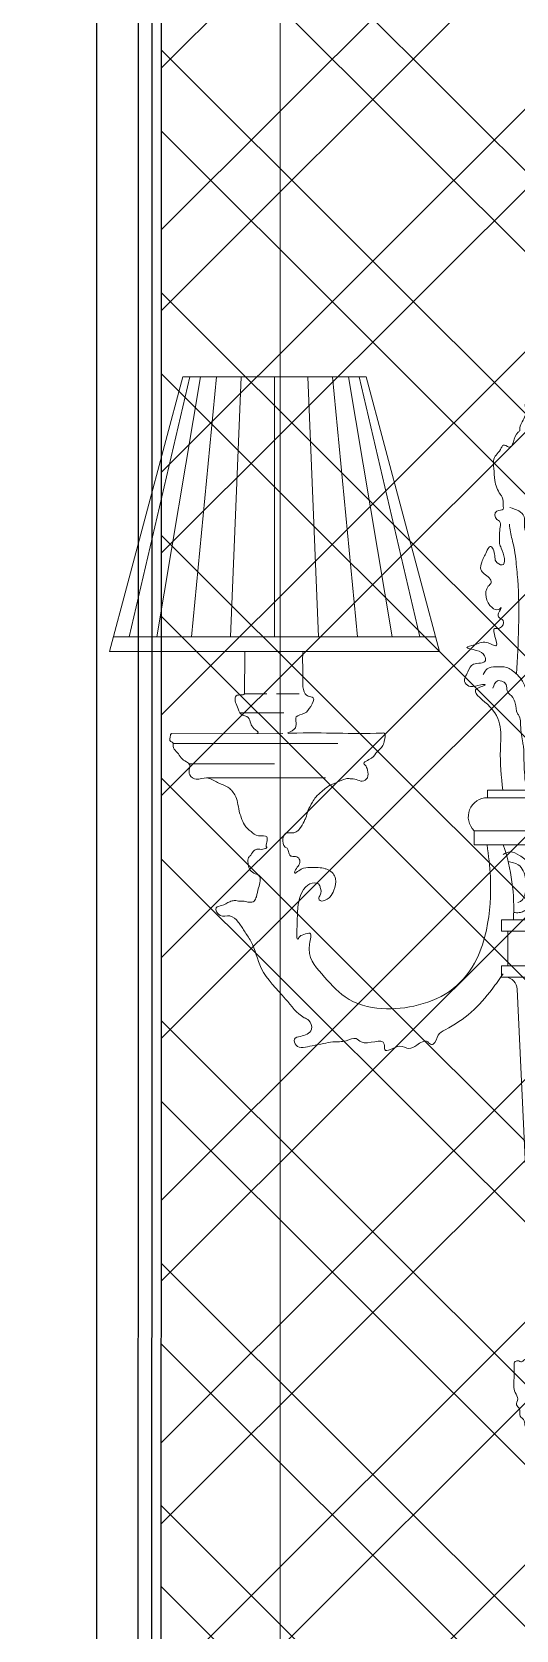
# Model space of a CAD drawing. Header units: inches. Extents: x -12478 to 399182, y -16583 to 525552.
# Drawn here: x 6465 to 6729, y 20355 to 21228 of the extents above; entities that cross this region are included whole.
import ezdxf

# ---------------------------------------------------------------- set-up
doc = ezdxf.new("R2010")
doc.units = ezdxf.units.IN
doc.header["$LTSCALE"] = 1000
doc.header["$MEASUREMENT"] = 0
for name, color, linetype in [('8', 8, 'Continuous'), ('brass', 40, 'Continuous'), ('Layer1', 1, 'Continuous')]:
    doc.layers.add(name, color=color, linetype=linetype)
for name, color, linetype, lineweight in [('A-GLAZ', 134, 'Continuous', 18), ('Fabric', 253, 'Continuous', 0), ('Wood treillis', 111, 'Continuous', 0)]:
    doc.layers.add(name, color=color, linetype=linetype, lineweight=lineweight)

# ---------------------------------------------------------------- blocks, each defined once
blk = doc.blocks.new('wall light bronze shadex2')
at = {"layer": 'brass', "lineweight": 0}
for p, q in [((44678.44153877218, 20833.95634821451, 8.133822380670224e-08), (44690.81130376852, 20833.95634821451, 8.133822380670224e-08)), ((44708.37381366282, 20833.95634821451, 8.133822380670224e-08), (44696.00404866649, 20833.95634821451, 8.133822380670224e-08)), ((44676.18153008079, 20823.49086128936, 8.133822380670224e-08), (44700.06824639574, 20823.49086128936, 8.133822380670224e-08)), ((44699.62811794597, 20812.33331172341, 8.133822380670224e-08), (44639.02611691875, 20812.18722021799, 8.133822380670224e-08)), ((44639.6581169416, 20806.84881474285, 8.133822380670224e-08), (44729.48083760872, 20806.84881474285, 8.133822380670224e-08)), ((44648.38755252987, 20795.71176694015, 8.133822380670224e-08), (44695.08710497208, 20795.71176694015, 8.133822380670224e-08)), ((44658.02500659883, 20788.04203827601, 8.133822380670224e-08), (44722.74622999441, 20788.04203827601, 8.133822380670224e-08))]:
    blk.add_line(p, q, dxfattribs=at)
at = {"layer": 'brass', "lineweight": 0, "elevation": 8.133822380670224e-08}
for points in [[(44811.27568922484, 20777.1682786993, 0.6811599596944213), (44804.04110575384, 20759.1681829001, -2.488062494732157)], [(44821.38422220758, 20679.17860490154, -0.3559020520717641), (44827.4643508694, 20672.61795149169), (44836.98385279487, 20471.02389760107)]]:
    blk.add_lwpolyline(points, format="xyb", dxfattribs=at)
for points in [[(44884.73125921459, 20781.29468673704), (44811.27568922484, 20781.29468673704), (44811.27568922484, 20777.1682786993), (44884.73125921459, 20777.1682786993)], [(44891.96584268559, 20759.1681829001), (44804.04110575384, 20759.1681829001), (44804.04110575384, 20751.4096143681), (44891.96584268559, 20751.4096143681)], [(44877.08575508745, 20710.41267834492), (44818.92119335198, 20710.41267834492), (44818.92119335198, 20704.29017419671), (44877.08575508745, 20704.29017419671)], [(44873.69321257582, 20704.29017419671), (44822.31373586362, 20704.29017419671), (44822.31373586362, 20685.36960586489), (44873.69321257582, 20685.36960586489)], [(44877.08575508745, 20685.36960586489), (44818.92119335198, 20685.36960586489), (44818.92119335198, 20679.17860490154), (44877.08575508745, 20679.17860490154)]]:
    blk.add_lwpolyline(points, close=True, dxfattribs=at)
at = {"layer": 'brass', "lineweight": 0}
blk.add_arc((44716.92635290176, 20716.65426636677, 8.133822380670224e-08), 108.6617351266015, 356.7070873887649, 18.65379367345524, dxfattribs=at)
for points, knots in [([(44876.89516928104, 20850.85770799052, 8.133822380670224e-08), (44881.7364474262, 20852.64924714116, 8.133822380670224e-08), (44893.44337585493, 20856.98145446018, 8.133822380670224e-08), (44880.53554639424, 20869.50074347293, 8.133822380670224e-08), (44872.82371668154, 20882.17397365278, 8.133822380670224e-08), (44881.5929490523, 20885.14955339722, 8.133822380670224e-08), (44885.03880435805, 20894.61420513067, 8.133822380670224e-08), (44875.86206838402, 20896.07958023652, 8.133822380670224e-08), (44879.41869123601, 20905.20937311972, 8.133822380670224e-08), (44878.42860485211, 20912.47366841876, 8.133822380670224e-08), (44881.46364157427, 20920.04884566111, 8.133822380670224e-08), (44877.99480235802, 20926.52782350446, 8.133822380670224e-08), (44872.33233630475, 20928.08351743322, 8.133822380670224e-08), (44871.98246981876, 20934.65091087673, 8.133822380670224e-08), (44882.50618939403, 20935.64348760109, 8.133822380670224e-08), (44869.82317825552, 20942.97419143644, 8.133822380670224e-08), (44873.52896844832, 20950.19508095632, 8.133822380670224e-08), (44878.8189281433, 20961.51019370497, 8.133822380670224e-08), (44869.15036305464, 20955.94000944674, 8.133822380670224e-08), (44865.72783409377, 20963.67570807416, 8.133822380670224e-08), (44864.58647765449, 20970.17976720868, 8.133822380670224e-08), (44867.57036813708, 20976.3527534157, 8.133822380670224e-08), (44871.86743104266, 20981.93088344334, 8.133822380670224e-08), (44867.37339137165, 20985.57576231393, 8.133822380670224e-08), (44863.92453838465, 20993.54009823913, 8.133822380670224e-08), (44860.95482665501, 20999.84392719919, 8.133822380670224e-08), (44862.97889194715, 21019.17006428086, 8.133822380670224e-08), (44859.39647717893, 21008.23922057257, 8.133822380670224e-08), (44857.17180275066, 21004.12258470219, 8.133822380670224e-08), (44854.64887340875, 20998.00270035771, 8.133822380670224e-08), (44855.11233494204, 20994.63927833108, 8.133822380670224e-08), (44853.62155544528, 20988.37085124188, 8.133822380670224e-08), (44854.11121856629, 20992.37925912673, 8.133822380670224e-08), (44852.96467429971, 20994.65918119878, 8.133822380670224e-08), (44853.57310825402, 20999.38574753523, 8.133822380670224e-08), (44853.41037598648, 21004.84101186893, 8.133822380670224e-08), (44853.06252088097, 21010.19790317935, 8.133822380670224e-08), (44854.24029991272, 21016.08638757105, 8.133822380670224e-08), (44850.07848971235, 21016.30685495737, 8.133822380670224e-08), (44850.0424797205, 21013.17104411127, 8.133822380670224e-08), (44847.59384531875, 21009.84839630918, 8.133822380670224e-08), (44843.00591767795, 21006.92314991531, 8.133822380670224e-08), (44838.905943722, 21004.98862102484, 8.133822380670224e-08), (44835.22602943458, 21003.21287704568, 8.133822380670224e-08), (44836.5425635651, 20998.90196914572, 8.133822380670224e-08), (44835.86941659974, 20993.10389437099, 8.133822380670224e-08), (44835.96351434764, 20988.63349032088, 8.133822380670224e-08), (44836.23410245935, 20981.47707786873, 8.133822380670224e-08), (44834.62207202912, 20988.57398013096, 8.133822380670224e-08), (44835.44040384835, 20991.14902279722, 8.133822380670224e-08), (44834.26878380461, 20993.71339340122, 8.133822380670224e-08), (44831.42414053099, 20992.96637017007, 8.133822380670224e-08), (44832.48221999079, 20989.2695664174, 8.133822380670224e-08), (44832.00279111294, 20984.49220298088, 8.133822380670224e-08), (44828.69379692836, 20980.78312155841, 8.133822380670224e-08), (44829.05855533447, 20977.62112718591, 8.133822380670224e-08), (44825.02910020857, 20975.69182634276, 8.133822380670224e-08), (44825.88944847476, 20965.79417460688, 8.133822380670224e-08), (44819.84195638672, 20970.8523746745, 8.133822380670224e-08), (44818.08733349359, 20966.19560963175, 8.133822380670224e-08), (44813.88672912829, 20963.38936516202, 8.133822380670224e-08), (44814.97082310374, 20956.53301173369, 8.133822380670224e-08), (44814.87536570348, 20950.04766932885, 8.133822380670224e-08), (44816.89004674624, 20944.64527866909, 8.133822380670224e-08), (44820.16910034711, 20940.58836515385, 8.133822380670224e-08), (44819.5152299324, 20937.77514923207, 8.133822380670224e-08), (44820.26155124063, 20933.74866680189, 8.133822380670224e-08), (44814.84348899784, 20935.208705911, 8.133822380670224e-08), (44815.01414733761, 20929.46798106113, 8.133822380670224e-08), (44819.25993687957, 20928.28482528672, 8.133822380670224e-08), (44817.41998940158, 20922.85682404465, 8.133822380670224e-08), (44817.92884471755, 20919.01311059009, 8.133822380670224e-08), (44817.53657680698, 20915.88416154375, 8.133822380670224e-08), (44819.83576306075, 20912.03481297021, 8.133822380670224e-08), (44822.32312276518, 20902.07704210404, 8.133822380670224e-08), (44815.06847735131, 20906.01229533489, 8.133822380670224e-08), (44815.64471855253, 20910.01282635399, 8.133822380670224e-08), (44813.07244651346, 20916.80460956686, 8.133822380670224e-08), (44810.13681428097, 20910.16148925044, 8.133822380670224e-08), (44808.28478346491, 20906.94120614714, 8.133822380670224e-08), (44806.65290612455, 20900.54793266618, 8.133822380670224e-08), (44811.64275333691, 20898.77026343623, 8.133822380670224e-08), (44813.88916672183, 20894.6509278955, 8.133822380670224e-08), (44808.66850926358, 20890.6316931441, 8.133822380670224e-08), (44810.89044820271, 20882.35354376589, 8.133822380670224e-08), (44816.56463065503, 20879.06202851043, 8.133822380670224e-08), (44819.88765002479, 20882.14674967751, 8.133822380670224e-08), (44817.0100993324, 20878.32987152726, 8.133822380670224e-08), (44816.91309943362, 20875.36911626994, 8.133822380670224e-08), (44821.3324995246, 20874.35922348064, 8.133822380670224e-08), (44818.80017408374, 20868.82646073297, 8.133822380670224e-08), (44814.40624950804, 20870.24572668608, 8.133822380670224e-08), (44814.99543339056, 20865.53251579473, 8.133822380670224e-08), (44818.14094279047, 20858.09741728626, 8.133822380670224e-08), (44810.0513077396, 20863.24642851622, 8.133822380670224e-08), (44806.19313251934, 20861.1510002286, 8.133822380670224e-08), (44797.43745276998, 20859.01985269093, 8.133822380670224e-08), (44806.00414738691, 20857.82936865976, 8.133822380670224e-08), (44809.46465943323, 20856.04804563007, 8.133822380670224e-08), (44811.13843281742, 20850.02404303238, 8.133822380670224e-08), (44802.83002077008, 20851.60464273199, 8.133822380670224e-08), (44800.60989090666, 20845.73064356321, 8.133822380670224e-08), (44797.25157240631, 20840.33154858372, 8.133822380670224e-08), (44802.95241712464, 20836.88337182474, 8.133822380670224e-08), (44805.8984254822, 20839.08330862405, 8.133822380670224e-08), (44812.40653186802, 20839.04423240312, 8.133822380670224e-08), (44799.94100084744, 20836.38455498545, 8.133822380670224e-08), (44820.70659475105, 20823.32000790567, 8.133822380670224e-08), (44817.22782905754, 20804.82241288174, 8.133822380670224e-08), (44818.82866799694, 20788.73368232681, 8.133822380670224e-08), (44819.63641529036, 20781.29468673704, 8.133822380670224e-08)], [0, 0, 0, 0, 12.5344215239639, 30.31008987226967, 40.68400325430679, 45.63669459801783, 55.12657492487139, 58.98923261456322, 67.61989907384806, 75.69571770902755, 82.69568353449247, 90.69098272322029, 94.04842090418977, 99.22680722945377, 104.1271091081857, 115.1083924887816, 118.8030153200123, 129.2651795671285, 134.4449920223739, 140.2330996400144, 149.4237485448494, 154.4224240806552, 161.0204187576335, 166.5110322697941, 168.7808894593297, 187.0010479803375, 195.6279203529327, 202.2257786204395, 208.3585289109469, 212.6948028009567, 220.3742469470366, 222.4666480169013, 225.0039434936822, 227.096391154845, 231.1561316692377, 238.2605590042211, 243.3352177093319, 249.0089553375749, 250.5326821422807, 253.265862387677, 256.2255265091393, 263.1321209793945, 268.8099961518676, 270.6409487022484, 274.1931623697329, 279.7752801702027, 288.402152542798, 290.4319889242198, 295.6072656580296, 298.652087981704, 300.4822924857549, 302.576469755118, 304.6063061365398, 310.2114948592908, 317.2805450682214, 317.7880041635805, 319.2239968025955, 328.8013278559101, 332.0135237190829, 333.8437282231499, 341.1646527742698, 346.2393114793806, 352.8558804806207, 361.0552700796658, 362.8854745837045, 367.9854328997433, 369.507877937355, 373.2055713335039, 377.7727031917065, 378.908278226192, 385.5248324933839, 389.0770461608829, 391.6144093891983, 394.3475896345946, 403.4960276361637, 407.5903057475366, 410.6771892057519, 416.351875129516, 420.0122841376217, 426.1450344281159, 430.2363483299329, 436.6984309798906, 439.4315398803878, 441.9697605254872, 453.8169095175073, 457.5146215101909, 459.3456116168998, 462.7505009382495, 464.7803373196713, 468.0316174864589, 472.5714783536127, 475.6610831929367, 477.1834604789994, 484.8629046250793, 489.2022464426113, 496.8887552134776, 501.2280970310046, 506.530740780952, 512.0234386885666, 514.6111246537308, 521.519393318975, 526.5957193793461, 532.873034899966, 536.534780257723, 542.2136545357978, 544.7532631867259, 549.7550309579607, 560.0331794445569, 585.8957874569865, 608.065378111002, 608.065378111002, 608.065378111002, 608.065378111002]), ([(44685.58392001357, 20812.29945577834, 8.133822380670224e-08), (44685.69940167353, 20812.34968198213, 8.133822380670224e-08), (44686.89925870304, 20812.88157026827, 8.133822380670224e-08), (44683.11546453829, 20815.18234355475, 8.133822380670224e-08), (44681.87590743286, 20817.61168532324, 8.133822380670224e-08), (44681.24832475628, 20821.96925739739, 8.133822380670224e-08), (44676.01576019062, 20822.03505773457, 8.133822380670224e-08), (44675.07934201082, 20826.7599738196, 8.133822380670224e-08), (44673.27999832421, 20829.58397204525, 8.133822380670224e-08), (44673.43206726456, 20832.97657383344, 8.133822380670224e-08), (44675.95930874846, 20833.4038641792, 8.133822380670224e-08), (44677.99794305912, 20833.45897493236, 8.133822380670224e-08), (44678.67753268989, 20833.6284728594, 8.133822380670224e-08), (44678.67753268989, 20839.0165666724, 8.133822380670224e-08), (44678.67753268989, 20848.66949181132, 8.133822380670224e-08), (44679.03361722732, 20854.18201585665, 8.133822380670224e-08), (44678.71750192031, 20857.12729855557, 8.133822380670224e-08)], [437.4397260770335, 437.4397260770335, 437.4397260770335, 437.4397260770335, 437.793641844321, 441.1362962468842, 444.4191016518431, 447.9108271110674, 452.1932719524447, 456.5957005020094, 460.2601234847239, 463.0357949347217, 464.3929903312246, 467.3112152437366, 469.6005480723375, 470.602227149529, 471.3177396231308, 486.7191723301, 486.7191723301, 486.7191723301, 486.7191723301]), ([(44811.06687013384, 20751.43888303688, 8.133822380670224e-08), (44811.78412649921, 20745.64875075427, 8.133822380670224e-08), (44813.70014016011, 20730.18151604217, 8.133822380670224e-08), (44812.34462111555, 20708.83764034188, 8.133822380670224e-08), (44805.78906245023, 20687.51048942457, 8.133822380670224e-08), (44793.63384494563, 20671.33471838722, 8.133822380670224e-08), (44774.01525759977, 20663.00882006775, 8.133822380670224e-08), (44753.36417175103, 20660.69502330864, 8.133822380670224e-08), (44733.10763445005, 20665.99725295547, 8.133822380670224e-08), (44721.06643802793, 20681.0923310664, 8.133822380670224e-08), (44711.53005456858, 20691.09710817967, 8.133822380670224e-08), (44716.08662910463, 20704.27732411425, 8.133822380670224e-08), (44710.91153386495, 20702.37989265024, 8.133822380670224e-08), (44708.63376929917, 20701.66922618347, 8.133822380670224e-08), (44706.87637829349, 20697.69664140884, 8.133822380670224e-08), (44707.53495570072, 20711.13773199294, 8.133822380670224e-08), (44707.49322344048, 20717.53359273244, 8.133822380670224e-08), (44709.78657241973, 20728.76855777374, 8.133822380670224e-08), (44716.93290660442, 20731.24554589632, 8.133822380670224e-08), (44719.43003325044, 20729.85249369178, 8.133822380670224e-08), (44720.28095338537, 20727.44868815795, 8.133822380670224e-08), (44720.83533340609, 20724.56144981648, 8.133822380670224e-08), (44718.61389659112, 20722.29405785647, 8.133822380670224e-08), (44720.4138848237, 20720.247364263, 8.133822380670224e-08), (44723.05071675046, 20721.28304584353, 8.133822380670224e-08), (44725.79442187028, 20723.08723722382, 8.133822380670224e-08), (44727.85590712343, 20727.21546408449, 8.133822380670224e-08), (44728.95859092397, 20731.91531727524, 8.133822380670224e-08), (44727.16977019276, 20736.00391695595, 8.133822380670224e-08), (44724.81395797325, 20737.6250872825, 8.133822380670224e-08), (44722.02914204245, 20738.62438428184, 8.133822380670224e-08), (44719.21266861197, 20739.14118093818, 8.133822380670224e-08), (44716.09470625599, 20738.98922231311, 8.133822380670224e-08), (44712.32150330704, 20739.14542701305, 8.133822380670224e-08), (44709.42570615227, 20738.45269404803, 8.133822380670224e-08), (44705.24206177644, 20734.86275733903, 8.133822380670224e-08), (44706.91275030794, 20739.17765724694, 8.133822380670224e-08), (44708.68061522625, 20740.38856541273, 8.133822380670224e-08), (44709.08263762696, 20742.77737375991, 8.133822380670224e-08), (44707.8339130489, 20745.00028228582, 8.133822380670224e-08), (44705.31614493392, 20745.13945091363, 8.133822380670224e-08), (44703.0800136689, 20745.15080900146, 8.133822380670224e-08), (44702.32617999306, 20749.71738395091, 8.133822380670224e-08), (44699.46670417611, 20749.47118362257, 8.133822380670224e-08), (44698.27837256802, 20758.8276341527, 8.133822380670224e-08), (44704.57093048259, 20757.69003900743, 8.133822380670224e-08), (44707.22452472601, 20758.49776534224, 8.133822380670224e-08), (44709.41155785048, 20760.89003289588, 8.133822380670224e-08), (44710.73962951639, 20763.5483284697, 8.133822380670224e-08), (44712.35939950986, 20766.60273703145, 8.133822380670224e-08), (44713.29139375294, 20770.78941498471, 8.133822380670224e-08), (44715.35424233788, 20774.13351456914, 8.133822380670224e-08), (44717.63795114434, 20777.96968561215, 8.133822380670224e-08), (44721.36020348794, 20780.92220036536, 8.133822380670224e-08), (44724.77221242738, 20784.16413264508, 8.133822380670224e-08), (44729.60061458734, 20785.50454073487, 8.133822380670224e-08), (44732.79547051989, 20787.8169922841, 8.133822380670224e-08), (44736.65085345016, 20787.53765551493, 8.133822380670224e-08), (44739.66503950397, 20787.41144380385, 8.133822380670224e-08), (44742.80632926901, 20785.56216696524, 8.133822380670224e-08), (44746.61566201699, 20788.10908483385, 8.133822380670224e-08), (44745.76217465963, 20791.95576833259, 8.133822380670224e-08), (44745.1792779077, 20794.54516629839, 8.133822380670224e-08), (44742.56975360389, 20796.61074141009, 8.133822380670224e-08), (44748.99200342148, 20798.47066637576, 8.133822380670224e-08), (44750.45687339232, 20802.12346182171, 8.133822380670224e-08), (44753.42475583933, 20804.35309308166, 8.133822380670224e-08), (44754.65551230479, 20806.52877464711, 8.133822380670224e-08), (44755.03110113682, 20809.10254552242, 8.133822380670224e-08), (44756.25862060722, 20812.65431616013, 8.133822380670224e-08), (44735.61440481296, 20811.69997070738, 8.133822380670224e-08), (44723.59773902086, 20813.14069469154, 8.133822380670224e-08), (44700.89141476596, 20812.28253425796, 8.133822380670224e-08), (44709.1811563645, 20814.78666794321, 8.133822380670224e-08), (44704.47220301361, 20822.0344251219, 8.133822380670224e-08), (44712.12924159296, 20822.87796484693, 8.133822380670224e-08), (44714.48108285054, 20826.56515450422, 8.133822380670224e-08), (44717.73790551128, 20832.27285178578, 8.133822380670224e-08), (44713.24745000289, 20832.46622159461, 8.133822380670224e-08), (44709.67488422868, 20835.82973710387, 8.133822380670224e-08), (44710.93567810323, 20844.64794265151, 8.133822380670224e-08), (44710.10929863088, 20854.51913331705, 8.133822380670224e-08), (44710.68750567708, 20857.12729855557, 8.133822380670224e-08)], [0, 0, 0, 0, 17.49990236424679, 46.74765343781912, 63.26857973167697, 84.04651770260459, 104.9968085360046, 125.1362553242204, 146.1506047287612, 164.0126778432578, 181.6792841947638, 187.5601572335103, 190.8927374655013, 194.217492041175, 194.7043210282815, 203.001207882093, 211.7185823916401, 225.0691776796433, 229.984227720652, 231.254333007223, 233.2014671870103, 237.337021683733, 239.4809801364871, 240.8751809892316, 243.9564269965668, 246.6149228054276, 250.9089820743716, 257.2809823293633, 260.3979279620614, 263.66487813057, 265.52609566903, 269.2868791018734, 272.1191799529949, 274.9514808041164, 280.256479546747, 282.7965255007319, 285.5499941447496, 288.511571903655, 290.0506630043465, 292.2921644893511, 295.1987644437053, 297.2072537445478, 298.2959665681403, 299.6902873824785, 309.9226159843792, 313.4154182033601, 316.17102412307, 318.0188424101516, 322.9114096504285, 325.1529111354332, 328.9104627801721, 334.3661530256207, 337.8087960567926, 342.2770728760573, 348.5062222060237, 351.5404366829731, 357.2041057687749, 359.600727082565, 362.897571805541, 366.2795491896837, 369.6330586960723, 373.8563514476156, 376.7807739625196, 377.5955391510632, 382.7852211560331, 387.4104144304287, 390.6697946211021, 393.5048069214281, 394.4836818203177, 398.8989824592128, 399.9276940829084, 450.4305295796378, 451.447371072428, 455.4887959571391, 462.3072169877443, 467.1881388272978, 472.2542057302178, 477.2141088400945, 480.1267656229597, 482.5364829512653, 495.4119164569989, 503.725902422251, 503.725902422251, 503.725902422251, 503.725902422251]), ([(44808.92378744065, 20844.58405013847, 8.133822380670224e-08), (44809.55587702951, 20845.78576306074, 8.133822380670224e-08), (44810.97580401676, 20848.48529274667, 8.133822380670224e-08), (44816.28411340377, 20848.72332022242, 8.133822380670224e-08), (44821.8858410404, 20849.07321892005, 8.133822380670224e-08), (44826.50407349657, 20845.40048778563, 8.133822380670224e-08), (44830.51308780952, 20841.33633023992, 8.133822380670224e-08), (44832.50120236675, 20835.93907224385, 8.133822380670224e-08), (44834.59000438743, 20829.90042269382, 8.133822380670224e-08), (44835.2479918033, 20823.91962496055, 8.133822380670224e-08), (44837.45287571981, 20817.34990771016, 8.133822380670224e-08), (44836.92608728039, 20810.70210705702, 8.133822380670224e-08), (44837.68362232151, 20804.02076404414, 8.133822380670224e-08), (44838.64626942558, 20794.48108160611, 8.133822380670224e-08), (44838.58067801286, 20786.96684216182, 8.133822380670224e-08), (44838.45829310817, 20781.29468673704, 8.133822380670224e-08)], [0, 0, 0, 0, 3.823045919593913, 8.588096008096606, 14.45607682983688, 20.42753844789337, 25.30416962494717, 31.54453301465866, 37.31571940703887, 44.50611442400581, 49.47424081289917, 57.91532566193374, 64.13333370424876, 69.66552926502862, 86.65870047564462, 86.65870047564462, 86.65870047564462, 86.65870047564462]), ([(44819.81308886291, 20681.01311356975, 8.133822380670224e-08), (44817.84958863664, 20678.18748885044, 8.133822380670224e-08), (44812.65372294122, 20670.71024675449, 8.133822380670224e-08), (44802.80596484452, 20659.3022316264, 8.133822380670224e-08), (44792.09078190127, 20652.33163978771, 8.133822380670224e-08), (44783.46541583345, 20647.85058476529, 8.133822380670224e-08), (44783.22865994729, 20643.15442197805, 8.133822380670224e-08), (44780.13378284617, 20641.8980759044, 8.133822380670224e-08), (44777.85941008941, 20645.66723292464, 8.133822380670224e-08), (44772.97915979241, 20642.1243390323, 8.133822380670224e-08), (44768.19324573818, 20639.12854469917, 8.133822380670224e-08), (44762.79291962313, 20643.42859881772, 8.133822380670224e-08), (44754.38522419194, 20636.38321198389, 8.133822380670224e-08), (44755.83304908902, 20647.52542564092, 8.133822380670224e-08), (44744.2231565692, 20640.56275344734, 8.133822380670224e-08), (44739.11892080038, 20646.84764492747, 8.133822380670224e-08), (44733.44045013167, 20643.35273383742, 8.133822380670224e-08), (44727.59503239804, 20644.21289644387, 8.133822380670224e-08), (44721.30946684779, 20642.65483059015, 8.133822380670224e-08), (44715.0564068716, 20641.87241453528, 8.133822380670224e-08), (44707.33180109783, 20639.09365875072, 8.133822380670224e-08), (44704.84568372715, 20645.94583422544, 8.133822380670224e-08), (44709.44602217977, 20646.78678180082, 8.133822380670224e-08), (44712.74675980772, 20647.58911316745, 8.133822380670224e-08), (44716.20298241588, 20650.82135517909, 8.133822380670224e-08), (44714.50421504302, 20655.44874896294, 8.133822380670224e-08), (44707.62738568564, 20658.49657749868, 8.133822380670224e-08), (44699.99395796673, 20669.48563731472, 8.133822380670224e-08), (44686.85717322073, 20681.3367629586, 8.133822380670224e-08), (44684.14267566502, 20696.3900996378, 8.133822380670224e-08), (44678.55092736009, 20704.19214418543, 8.133822380670224e-08), (44675.51873254584, 20709.19742722098, 8.133822380670224e-08), (44670.9768528913, 20713.77037027718, 8.133822380670224e-08), (44665.24720161465, 20711.06561278961, 8.133822380670224e-08), (44661.58576590972, 20717.5850281795, 8.133822380670224e-08), (44667.13219173991, 20718.15547893852, 8.133822380670224e-08), (44669.75341610341, 20720.19188887588, 8.133822380670224e-08), (44673.25449158312, 20721.24387099067, 8.133822380670224e-08), (44675.85129933913, 20720.47999472782, 8.133822380670224e-08), (44678.64274115001, 20720.89833818753, 8.133822380670224e-08), (44681.07656984411, 20719.80449215774, 8.133822380670224e-08), (44684.2465973191, 20720.2365068434, 8.133822380670224e-08), (44685.39504967399, 20723.94882997142, 8.133822380670224e-08), (44686.22618740224, 20728.04906048092, 8.133822380670224e-08), (44688.33338694953, 20734.73495183263, 8.133822380670224e-08), (44683.40800851991, 20735.73744789543, 8.133822380670224e-08), (44681.05568256049, 20738.16543846806, 8.133822380670224e-08), (44680.53811046248, 20741.31249517883, 8.133822380670224e-08), (44680.32190687789, 20744.26913057703, 8.133822380670224e-08), (44682.44150258589, 20746.11714627159, 8.133822380670224e-08), (44683.3848351081, 20748.34085992216, 8.133822380670224e-08), (44686.30223571163, 20749.48710374645, 8.133822380670224e-08), (44687.64812401193, 20748.48407527681, 8.133822380670224e-08), (44691.14616180881, 20749.67258156761, 8.133822380670224e-08), (44689.68420924981, 20751.14529050586, 8.133822380670224e-08), (44693.23704355184, 20757.28385451657, 8.133822380670224e-08), (44685.5717461133, 20755.73838674633, 8.133822380670224e-08), (44682.08296544544, 20758.69937275504, 8.133822380670224e-08), (44678.46984359697, 20761.93973428261, 8.133822380670224e-08), (44676.91318928413, 20766.12534126517, 8.133822380670224e-08), (44675.48975270736, 20770.20688537401, 8.133822380670224e-08), (44675.02819707757, 20774.48494829712, 8.133822380670224e-08), (44673.67846626655, 20778.41871843643, 8.133822380670224e-08), (44671.7329119729, 20781.21181240798, 8.133822380670224e-08), (44669.35541546901, 20783.13369898239, 8.133822380670224e-08), (44666.70267508402, 20784.33907175574, 8.133822380670224e-08), (44663.82459913034, 20785.45264816931, 8.133822380670224e-08), (44661.16279071702, 20787.05034405099, 8.133822380670224e-08), (44657.21064924017, 20788.79061339364, 8.133822380670224e-08), (44652.85671426636, 20786.33007716878, 8.133822380670224e-08), (44648.06630796213, 20789.16869047217, 8.133822380670224e-08), (44648.34899470639, 20792.64672990798, 8.133822380670224e-08), (44649.14701394, 20795.45529326246, 8.133822380670224e-08), (44646.45885126099, 20797.00698791293, 8.133822380670224e-08), (44643.83532892101, 20798.73109673456, 8.133822380670224e-08), (44642.29253367786, 20802.07846946589, 8.133822380670224e-08), (44639.09517835739, 20803.97286323528, 8.133822380670224e-08), (44640.14909937722, 20807.52090138591, 8.133822380670224e-08), (44637.29771655042, 20808.02135992108, 8.133822380670224e-08), (44638.06063629447, 20810.36366022562, 8.133822380670224e-08), (44638.35997771103, 20812.2113028533, 8.133822380670224e-08), (44638.82923675579, 20812.21298774422, 8.133822380670224e-08), (44639.02611691875, 20812.187220218, 8.133822380670224e-08)], [0, 0, 0, 0, 10.34061531667933, 27.36360692744127, 44.45670913771243, 49.38696514434559, 54.9032686283187, 55.85404338538449, 58.43995133133453, 64.71855638917503, 69.29818049417028, 74.54956407391252, 82.86643187910674, 85.88560111345743, 98.57255070461774, 101.8242716762248, 107.3688551076942, 114.6107475445706, 119.8016303294233, 126.2299894087131, 134.9556624571662, 138.3812185638635, 142.0140283636483, 145.8173094894347, 149.4365258323661, 154.4729694667054, 157.3090718278912, 171.7613640410869, 193.1645984939059, 208.9551626167589, 215.7082105453026, 221.5431032482593, 227.1348227953196, 232.5559432323876, 237.2591929875724, 240.4975388641378, 245.4742089933023, 247.9537614441772, 250.9758779560257, 253.3815199474671, 256.1538190055032, 258.926118063511, 261.6136583464349, 266.5686363860819, 273.360926876094, 276.3932758252691, 279.7109624631468, 282.9339259817344, 285.941502112813, 287.7937388921226, 290.9484496421396, 293.0547774704204, 295.7961274975786, 297.7342978440554, 297.8646178466423, 303.7325527010937, 308.2198015703535, 312.8284820115725, 317.9003864042899, 322.342112076896, 326.0040098111064, 330.8697660724484, 335.1722410241978, 338.3349715073404, 340.9482782634625, 344.2382558026624, 347.0395182777287, 350.1660857678883, 353.655840844064, 359.2791719453254, 363.508542174857, 367.2399023869613, 369.0300954866716, 371.4408439785788, 375.1390282824108, 378.7389540920968, 382.0816084946714, 385.2287463690447, 386.1022291683296, 389.5097345158137, 390.3827487254714, 390.918894339993, 390.918894339993, 390.918894339993, 390.918894339993])]:
    blk.add_open_spline(points, degree=3, knots=knots, dxfattribs=at)
for points in [[(44823.37568074463, 20935.87113103309, 8.133822380670224e-08), (44831.23787306454, 20930.73542818314, 8.133822380670224e-08), (44831.84264232534, 20923.18289210894, 8.133822380670224e-08), (44834.26171936862, 20920.76612663625, 8.133822380670224e-08), (44838.19281552856, 20917.1408767999, 8.133822380670224e-08), (44836.98327700693, 20913.81779886812, 8.133822380670224e-08), (44840.00712331101, 20913.81779886812, 8.133822380670224e-08), (44843.33345021015, 20919.25560587111, 8.133822380670224e-08), (44845.45023858764, 20921.37033494231, 8.133822380670224e-08), (44846.05500784847, 20913.51569471509, 8.133822380670224e-08), (44847.26454637009, 20912.91148640903, 8.133822380670224e-08), (44849.68362341337, 20910.79675733782, 8.133822380670224e-08), (44850.28839267416, 20908.0778877121, 8.133822380670224e-08), (44849.98610400841, 20905.9631586409, 8.133822380670224e-08), (44847.26454637009, 20902.03580465151, 8.133822380670224e-08), (44846.65977710929, 20898.71272671973, 8.133822380670224e-08), (44845.1477579926, 20894.18123217584, 8.133822380670224e-08), (44845.1477579926, 20891.46229479857, 8.133822380670224e-08), (44843.33345021015, 20884.2118628774, 8.133822380670224e-08), (44843.03096961508, 20880.5866807926, 8.133822380670224e-08), (44843.03096961508, 20873.94045717749, 8.133822380670224e-08), (44843.03096961508, 20867.8983741169, 8.133822380670224e-08)], [(44827.14712540407, 20844.66056598673, 8.133822380670224e-08), (44827.74821432123, 20896.3315308098, 8.133822380670224e-08), (44826.68147120743, 20907.52218951449, 8.133822380670224e-08), (44825.61472809363, 20914.44964980581, 8.133822380670224e-08), (44823.74783167981, 20922.44297745202, 8.133822380670224e-08), (44823.21446012288, 20926.7060403623, 8.133822380670224e-08)], [(44814.25251284758, 20837.08612181205, 8.133822380670224e-08), (44816.63627489751, 20840.98319085943, 8.133822380670224e-08), (44819.88698164788, 20840.55019071545, 8.133822380670224e-08), (44821.40379899736, 20839.03465633574, 8.133822380670224e-08), (44822.05405550504, 20835.57058743234, 8.133822380670224e-08), (44825.0878821333, 20831.89012008427, 8.133822380670224e-08), (44826.38820321932, 20828.85905132486, 8.133822380670224e-08), (44827.68833237603, 20823.2300494531, 8.133822380670224e-08), (44828.55527707645, 20821.71451507339, 8.133822380670224e-08), (44829.42202984758, 20814.78644501814, 8.133822380670224e-08), (44829.85559816247, 20811.53891006251, 8.133822380670224e-08), (44830.50566274083, 20807.2089086227, 8.133822380670224e-08), (44830.9390391264, 20804.82737395503, 8.133822380670224e-08), (44831.15572731917, 20799.41483827949, 8.133822380670224e-08), (44831.80598382682, 20786.20823226074, 8.133822380670224e-08)], [(44819.74058654527, 20746.24078101111, 8.133822380670224e-08), (44823.67072305864, 20747.54953766599, 8.133822380670224e-08), (44828.76529470547, 20745.65906621902, 8.133822380670224e-08), (44833.85986635226, 20741.00561888853, 8.133822380670224e-08), (44835.60661501703, 20735.4795993699, 8.133822380670224e-08), (44836.18892854837, 20729.37186505918, 8.133822380670224e-08), (44836.04344613018, 20723.99130811435, 8.133822380670224e-08), (44834.73333664929, 20718.31989377348, 8.133822380670224e-08), (44832.84110556634, 20716.57481714877, 8.133822380670224e-08), (44830.94868255407, 20715.1205979201, 8.133822380670224e-08), (44828.61981228728, 20714.39348830577, 8.133822380670224e-08), (44825.56583579557, 20714.45530359101, 8.133822380670224e-08)], [(44822.52247478891, 20742.28299483926, 8.133822380670224e-08), (44828.03749875591, 20740.56929891869, 8.133822380670224e-08), (44832.11330961681, 20732.71655573481, 8.133822380670224e-08), (44832.258792035, 20726.75428399789, 8.133822380670224e-08), (44831.23983931976, 20723.11880367778, 8.133822380670224e-08), (44829.63876500249, 20720.79201226097, 8.133822380670224e-08), (44827.89201633773, 20719.9195078244, 8.133822380670224e-08)], [(44838.50839154518, 20467.49629636785, 8.133822380670224e-08), (44836.9399009825, 20468.43091035174, 8.133822380670224e-08), (44835.33134142209, 20470.03790932141, 8.133822380670224e-08), (44833.32049802456, 20470.841442682, 8.133822380670224e-08), (44831.17568796758, 20469.90403226234, 8.133822380670224e-08), (44829.83525365543, 20468.96655409112, 8.133822380670224e-08), (44827.82460218725, 20469.50226558203, 8.133822380670224e-08), (44826.08188403801, 20468.69873222143, 8.133822380670224e-08), (44825.81375878972, 20466.42207695024, 8.133822380670224e-08), (44825.81375878972, 20461.60094453816, 8.133822380670224e-08), (44825.67979213024, 20455.97627876548, 8.133822380670224e-08), (44826.3500092863, 20452.09262452463, 8.133822380670224e-08), (44827.82460218725, 20448.61066921252, 8.133822380670224e-08), (44827.15438503119, 20445.39660352167, 8.133822380670224e-08), (44828.7629445916, 20443.25389306108, 8.133822380670224e-08), (44829.16503649937, 20439.23629400961, 8.133822380670224e-08), (44830.90775464861, 20437.36140541871, 8.133822380670224e-08), (44831.71193846416, 20434.5490386566, 8.133822380670224e-08), (44833.32049802456, 20430.39749479452, 8.133822380670224e-08), (44842.70392206813, 20416.73763091891, 8.133822380670224e-08)]]:
    blk.add_spline(points, degree=3, dxfattribs=at)
at = {"layer": 'Fabric', "lineweight": 0}
for p, q in [((44648.7669458875, 21007.12729855557), (44615.60595015631, 20865.12729855557)), ((44654.66540968756, 21007.12729855557), (44630.75898115939, 20865.12729855557)), ((44663.37346982161, 21007.12729855557), (44649.63412280511, 20865.12729855557)), ((44676.78547331359, 21007.12729855557), (44670.90133979941, 20865.12729855557)), ((44694.99342598801, 21007.12729855557), (44694.99342598801, 20865.12729855557)), ((44713.20137866243, 21007.12729855557), (44719.08551217661, 20865.12729855557)), ((44726.61338215441, 21007.12729855557), (44740.35272917092, 20865.12729855557)), ((44735.32144228846, 21007.12729855557), (44759.22787081663, 20865.12729855557)), ((44741.21990608852, 21007.12729855557), (44774.38090181972, 20865.12729855557)), ((44782.86009265468, 20865.12729855557), (44607.12675932134, 20865.12729855557))]:
    blk.add_line(p, q, dxfattribs=at)
blk.add_lwpolyline([(44744.99342598801, 21007.12729855557), (44644.99342598801, 21007.12729855557), (44604.99342598801, 20857.12729855557), (44784.99342598801, 20857.12729855557), (44744.99342598801, 21007.12729855557)], dxfattribs=at)
blk = doc.blocks.new('win-2100')
at = {"layer": 'A-GLAZ', "color": 8, "linetype": 'ByBlock', "lineweight": 0, "ltscale": 0.5, "elevation": 0.008525813344111}
blk.add_lwpolyline([(1149.999999950873, 1999.999999932363), (1149.999999950873, -400.0000000573928)], dxfattribs=at)
at = {"layer": 'Layer1', "elevation": 0.002841883502908199}
blk.add_lwpolyline([(-1050.000000049185, 2000.00000006042), (-1050.000000048633, -399.9999999904539), (1049.999999951309, -399.9999999903957), (1049.999999950873, 1999.999999938183)], dxfattribs=at)
blk = doc.blocks.new('MAK-GF10 structrual elev A')
at = {"layer": 'A-GLAZ'}
blk.add_blockref('win-2100', (5450.654370514385, 19262.05420348735, -0.002842648617597803), dxfattribs=at)

msp = doc.modelspace()

# ---------------------------------------------------------------- hatches: boundary and pattern name
at = {"layer": 'Wood treillis', "lineweight": -2}
h = msp.add_hatch(dxfattribs=at)
h.set_pattern_fill('ANSI32', color=256, scale=250)
h.set_pattern_definition([(45, (0, 0), (-66.29126073623883, 66.29126073623884), []), (45, (44.19417375, 0), (-66.29126073623883, 66.29126073623884), [])])
h.paths.add_polyline_path([(6752.376275139744, 19167.05167341235), (6535.743502648334, 19167.05167341235), (6535.903047279095, 21862.0546314387), (6752.376275139744, 21862.0546314387), (6968.849503000394, 21862.0546314387), (6969.009047631155, 19167.05167341235)])
h = msp.add_hatch(dxfattribs=at)
h.set_pattern_fill('ANSI32', color=256, scale=250, angle=90)
h.set_pattern_definition([(135, (0, 0), (-66.29126073623884, -66.29126073623883), []), (135, (2.706112671194974e-15, 44.19417375), (-66.29126073623884, -66.29126073623883), [])])
h.paths.add_polyline_path([(6752.376275139744, 19167.05167341235), (6969.009047631155, 19167.05167341235), (6968.849503000394, 21862.0546314387), (6752.376275139744, 21862.0546314387), (6535.903047279095, 21862.0546314387), (6535.743502648334, 19167.05167341235)])

# ---------------------------------------------------------------- linework, layer by layer
at = {"layer": 'Wood treillis', "lineweight": -2, "elevation": -1.706671812003658e-06}
for points in [[(6752.376275139744, 19154.55167341235), (6523.242777712432, 19154.55167341235), (6523.403772172956, 21874.5546314387), (6752.376275139744, 21874.5546314387), (6981.348778106532, 21874.5546314387), (6981.509772567057, 19154.55167341235)], [(6752.376275139744, 19162.05167341235), (6530.743212673973, 19162.05167341235), (6530.903337236639, 21867.0546314387), (6752.376275139744, 21867.0546314387), (6973.849213042849, 21867.0546314387), (6974.009337605516, 19162.05167341235)], [(6752.376275139744, 19167.05167341235), (6535.743502648334, 19167.05167341235), (6535.903047279095, 21862.0546314387), (6752.376275139744, 21862.0546314387), (6968.849503000394, 21862.0546314387), (6969.009047631155, 19167.05167341235)]]:
    msp.add_lwpolyline(points, close=True, dxfattribs=at)

# ---------------------------------------------------------------- block references
at = {"color": 2}
msp.add_blockref('wall light bronze shadex2', (-38097.34910375456, 32.40435815462843, 0.00568308338828939), dxfattribs=at)
at = {"layer": '8', "color": 2}
msp.add_blockref('MAK-GF10 structrual elev A', (0, 0), dxfattribs=at)

doc.saveas('drawing.dxf')
